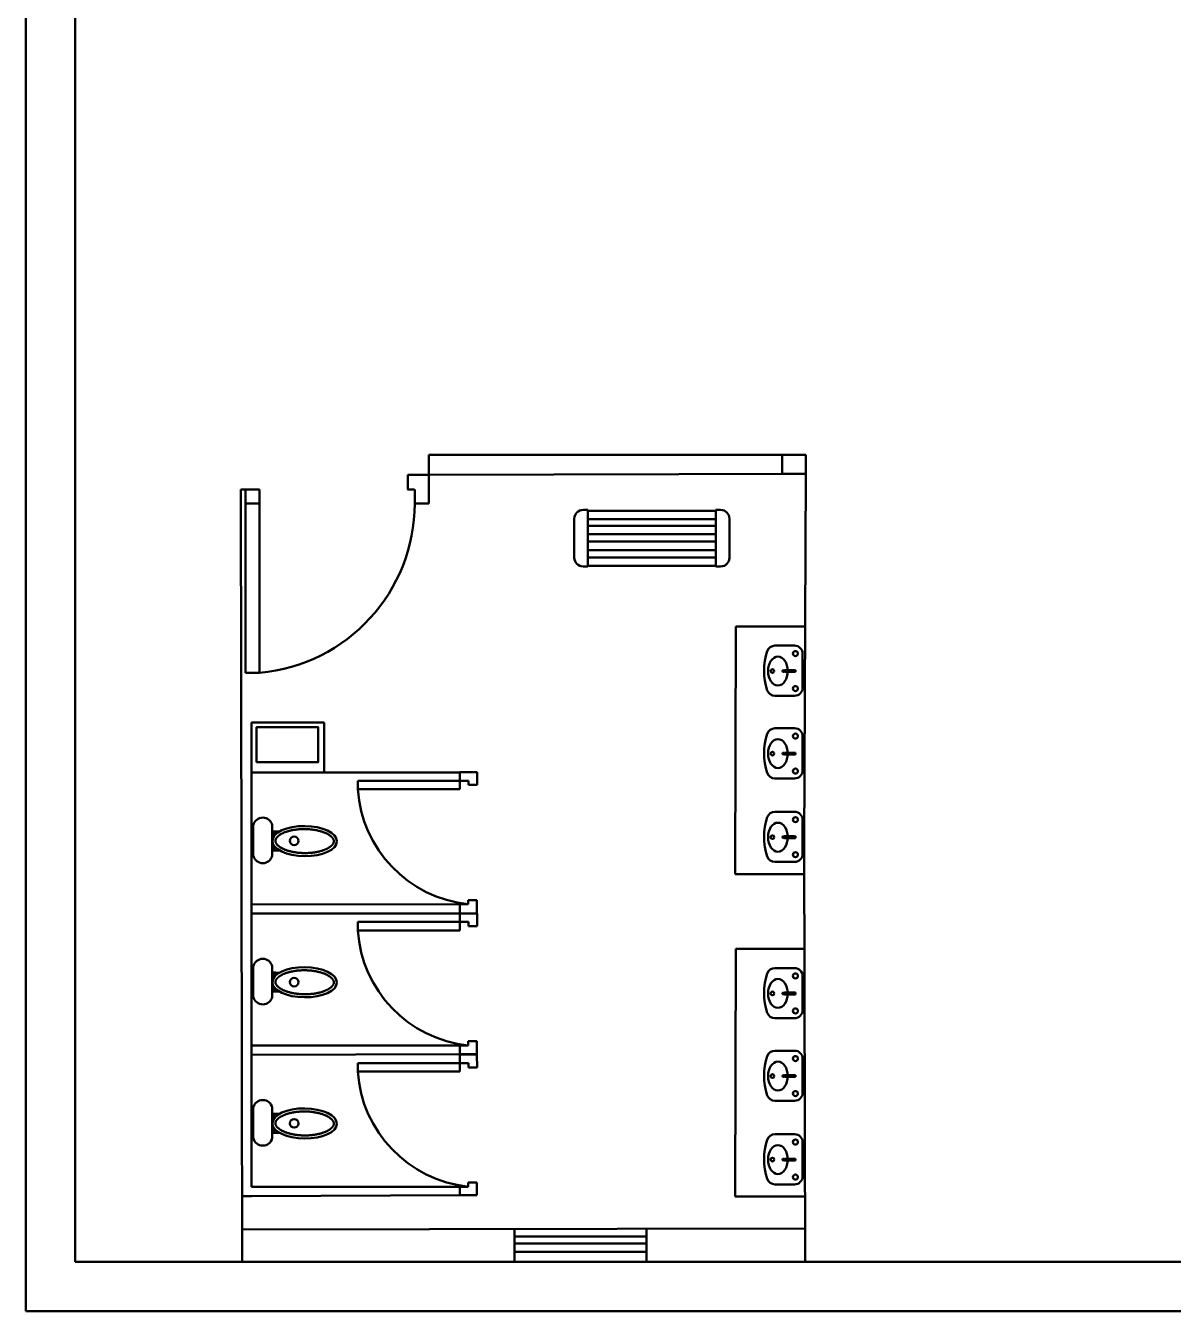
# Model space of a CAD drawing. Header units: feet. Extents: x 9 to 183943, y 42 to 62180.
# Drawn here: x 12800 to 12939.3, y 40155 to 40311 of the extents above; entities that cross this region are included whole.
import ezdxf

# ---------------------------------------------------------------- set-up
doc = ezdxf.new("R2010")
doc.units = ezdxf.units.FT
doc.header["$LTSCALE"] = 2.5
doc.header["$MEASUREMENT"] = 0
doc.layers.add('1', color=7, linetype='Continuous', lineweight=50)

msp = doc.modelspace()

# ---------------------------------------------------------------- linework, layer by layer
at = {"layer": '1'}
for p, q in [((12806, 40161), (12806, 40526.15250024958)), ((12800, 40155), (12800, 40523.59535739243)), ((12800, 40155), (12800, 40490)), ((12848.92153270411, 40258.90405824401), (12848.91806297418, 40256.48994007656)), ((12891.7909807676, 40258.90405824401), (12848.92153270411, 40258.90405824401)), ((12891.79023572458, 40256.60487120263), (12891.7909807676, 40258.90405824401)), ((12891.7909807676, 40258.90405824401), (12894.64509103155, 40258.90405824401)), ((12894.64509103155, 40256.59179027942), (12894.64509103155, 40258.90405824401)), ((12846.35180089463, 40256.48306047677), (12846.35180089463, 40254.71154090588)), ((12846.35180089463, 40256.48306047677), (12848.94154101497, 40256.48306047677)), ((12848.91796907605, 40253.00076211827), (12848.91806297418, 40256.48994007655)), ((12891.79023572458, 40256.60487120263), (12894.64509103155, 40256.59179027942)), ((12894.64509103155, 40256.59179027942), (12894.45541571836, 40211.59166689375)), ((12826.67784483707, 40254.71154090588), (12826.09155418298, 40254.69598858616)), ((12827.53323423086, 40254.71154090588), (12826.67784483707, 40254.71154090588)), ((12826.67784483707, 40254.71154090588), (12826.67784483707, 40253.00076211827)), ((12827.53323423086, 40254.71154090588), (12828.38862362468, 40254.71154090588)), ((12828.38862362468, 40253.00076211827), (12828.38862362468, 40254.71154090588)), ((12846.33469310674, 40254.71154090588), (12847.19008250055, 40254.71154090588)), ((12847.20719028844, 40254.71154090588), (12847.20719028844, 40253.00076211827)), ((12826.67784483707, 40232.47141666689), (12826.67784483707, 40253.00076211827)), ((12826.67784483707, 40253.00076211827), (12828.38862362468, 40253.00076211827)), ((12828.38862362468, 40253.00076211827), (12828.38862362468, 40232.47141666689)), ((12847.20719028844, 40253.00076211827), (12847.20719028844, 40253.00076211827)), ((12847.20719028844, 40253.00076211827), (12848.91796907605, 40253.00076211827)), ((12886.07478023794, 40208.03129861332), (12886.18740564113, 40238.10228126155)), ((12886.18740564113, 40238.10228126155), (12894.46537277463, 40238.10228126155)), ((12828.38862362468, 40232.47141666689), (12826.67784483707, 40232.47141666689)), ((12892.08124225196, 40232.79531798655), (12892.08124225196, 40232.57549491047)), ((12893.40018070844, 40232.79531798655), (12892.08124225196, 40232.79531798655)), ((12892.08124225196, 40232.57549491047), (12893.40018070844, 40232.57549491047)), ((12893.40018070844, 40232.57549491047), (12893.40018070844, 40232.79531798655)), ((12827.38055448131, 40226.43588636267), (12827.38050819121, 40203.80570163584)), ((12836.20006087997, 40226.43588636267), (12827.38055448131, 40226.43588636267)), ((12836.22960693886, 40220.383265434), (12836.20006087997, 40226.43588636267)), ((12892.08124225196, 40222.77165710381), (12892.08124225196, 40222.55183402773)), ((12893.40018070844, 40222.77165710381), (12892.08124225196, 40222.77165710381)), ((12892.08124225196, 40222.55183402773), (12893.40018070844, 40222.55183402773)), ((12893.40018070844, 40222.55183402773), (12893.40018070844, 40222.77165710381)), ((12852.69885860358, 40220.383265434), (12827.38005665159, 40220.383265434)), ((12840.29425333346, 40218.34213413049), (12840.29425333346, 40219.37585123632)), ((12840.29425333346, 40219.37585123632), (12852.69885860358, 40219.37585123632)), ((12852.69885860358, 40220.40956834218), (12854.76629281526, 40220.40956834218)), ((12852.69885860358, 40219.37585123632), (12852.69885860358, 40220.40956834218)), ((12852.69885860358, 40219.37585123632), (12852.69885860358, 40218.34213413049)), ((12853.73257570941, 40219.37585123632), (12852.69885860358, 40219.37585123632)), ((12853.73257570941, 40218.8589926834), (12853.73257570941, 40219.37585123632)), ((12854.76629281526, 40220.40956834218), (12854.76629281526, 40218.8589926834)), ((12852.69885860358, 40218.34213413049), (12840.29425333346, 40218.34213413049)), ((12854.76629281526, 40218.8589926834), (12853.73257570941, 40218.8589926834)), ((12829.91707164396, 40213.26686226307), (12830.79208047808, 40213.21825066117)), ((12829.91707164396, 40213.22080170734), (12830.69851279638, 40213.15568161131)), ((12892.08124225196, 40212.63537081789), (12892.08124225196, 40212.4155477418)), ((12893.40018070844, 40212.63537081789), (12892.08124225196, 40212.63537081789)), ((12892.08124225196, 40212.4155477418), (12893.40018070844, 40212.4155477418)), ((12893.40018070844, 40212.4155477418), (12893.40018070844, 40212.63537081789)), ((12829.91031655999, 40210.92875783571), (12830.7001010914, 40210.96383447651)), ((12829.91031655999, 40210.88269727998), (12830.79222220286, 40210.91777392078)), ((12894.4151373578, 40208.03129861332), (12886.07478023794, 40208.03129861332)), ((12827.38050779132, 40186.11924467055), (12827.38050819121, 40203.80570163584)), ((12827.3809486913, 40204.3661364377), (12852.66078746939, 40204.38240884186)), ((12852.66078746939, 40204.38240884186), (12852.66078746939, 40204.38240884186)), ((12853.69450457523, 40204.38240884186), (12852.66078746939, 40204.38240884186)), ((12852.69885860358, 40203.27755796046), (12852.69885860358, 40204.38240884186)), ((12854.72822168106, 40204.89926739479), (12853.69450457523, 40204.89926739479)), ((12853.69450457523, 40204.89926739479), (12853.69450457523, 40204.38240884186)), ((12854.72822168106, 40204.89926739479), (12854.76629281526, 40201.72698230169)), ((12852.69885860358, 40203.27755796046), (12827.38005665159, 40203.25125505227)), ((12840.29425333346, 40201.21012374877), (12840.29425333346, 40202.24384085459)), ((12840.29425333346, 40202.24384085459), (12852.69885860358, 40202.24384085459)), ((12852.69885860358, 40203.27755796046), (12854.76629281526, 40203.27755796046)), ((12852.69885860358, 40202.24384085459), (12852.69885860358, 40203.27755796046)), ((12852.69885860358, 40202.24384085459), (12852.69885860358, 40201.21012374877)), ((12853.73257570941, 40202.24384085459), (12852.69885860358, 40202.24384085459)), ((12853.73257570941, 40201.72698230169), (12853.73257570941, 40202.24384085459)), ((12852.69885860358, 40201.21012374877), (12840.29425333346, 40201.21012374877)), ((12854.76629281526, 40201.72698230169), (12853.73257570941, 40201.72698230169)), ((12886.07478023794, 40168.91149033656), (12886.18740564113, 40198.98247298478)), ((12886.18740564113, 40198.98247298478), (12894.46537277463, 40198.98247298478)), ((12829.91707164396, 40196.13485188134), (12830.79208047808, 40196.08624027945)), ((12829.91707164396, 40196.08879132561), (12830.69851279638, 40196.0236712296)), ((12829.91031655999, 40193.79674745398), (12830.7001010914, 40193.83182409478)), ((12829.91031655999, 40193.75068689825), (12830.79222220286, 40193.78576353905)), ((12892.08124225196, 40193.67550970978), (12892.08124225196, 40193.45568663371)), ((12893.40018070844, 40193.67550970978), (12892.08124225196, 40193.67550970978)), ((12892.08124225196, 40193.45568663371), (12893.40018070844, 40193.45568663371)), ((12893.40018070844, 40193.45568663371), (12893.40018070844, 40193.67550970978)), ((12827.3809486913, 40187.23412605598), (12852.66078746939, 40187.25039846014)), ((12852.66078746939, 40187.25039846014), (12852.66078746939, 40187.25039846014)), ((12853.69450457523, 40187.25039846014), (12852.66078746939, 40187.25039846014)), ((12852.69885860358, 40186.2166813543), (12852.69885860358, 40187.25039846014)), ((12854.72822168106, 40187.76725701306), (12853.69450457523, 40187.76725701306)), ((12853.69450457523, 40187.76725701306), (12853.69450457523, 40187.25039846014)), ((12854.72822168106, 40187.76725701306), (12854.74683040388, 40186.2166813543)), ((12852.66078746939, 40186.21668135431), (12827.38050819121, 40186.10262424139)), ((12827.38050779132, 40186.11924467055), (12827.3809486913, 40170.10211567425)), ((12840.29425333346, 40184.07811336705), (12840.29425333346, 40185.11183047287)), ((12840.29425333346, 40185.11183047287), (12852.69885860358, 40185.11183047287)), ((12852.66078746939, 40186.21668135431), (12854.74683040388, 40186.21668135431)), ((12852.69885860358, 40186.14554757874), (12854.74768409244, 40186.14554757874)), ((12852.69885860358, 40185.11183047287), (12852.69885860358, 40186.14554757874)), ((12852.69885860358, 40185.11183047287), (12852.69885860358, 40184.07811336705)), ((12853.73257570941, 40185.11183047287), (12852.69885860358, 40185.11183047287)), ((12853.73257570941, 40184.59497191996), (12853.73257570941, 40185.11183047287)), ((12854.74768409244, 40186.14554757874), (12854.76629281526, 40184.59497191996)), ((12852.69885860358, 40184.07811336705), (12840.29425333346, 40184.07811336705)), ((12854.76629281526, 40184.59497191996), (12853.73257570941, 40184.59497191996)), ((12892.08124225196, 40183.65184882704), (12892.08124225196, 40183.43202575096)), ((12893.40018070844, 40183.65184882704), (12892.08124225196, 40183.65184882704)), ((12892.08124225196, 40183.43202575096), (12893.40018070844, 40183.43202575096)), ((12893.40018070844, 40183.43202575096), (12893.40018070844, 40183.65184882704)), ((12829.91707164396, 40179.00284149963), (12830.79208047808, 40178.95422989772)), ((12829.91707164396, 40178.9567809439), (12830.69851279638, 40178.89166084787)), ((12829.91031655999, 40176.66473707227), (12830.7001010914, 40176.69981371306)), ((12829.91031655999, 40176.61867651653), (12830.79222220286, 40176.65375315733)), ((12892.08124225196, 40173.51556254112), (12892.08124225196, 40173.29573946504)), ((12893.40018070844, 40173.51556254112), (12892.08124225196, 40173.51556254112)), ((12892.08124225196, 40173.29573946504), (12893.40018070844, 40173.29573946504)), ((12893.40018070844, 40173.29573946504), (12893.40018070844, 40173.51556254112)), ((12852.66078746939, 40169.08467097258), (12827.38050819121, 40168.97061385966)), ((12827.3809486913, 40170.10211567425), (12852.66078746939, 40170.11838807842)), ((12852.66078746939, 40170.11838807842), (12852.66078746939, 40170.11838807842)), ((12853.69450457523, 40170.11838807842), (12852.66078746939, 40170.11838807842)), ((12852.66078746939, 40170.11838807842), (12852.66078746939, 40169.08467097258)), ((12852.66078746939, 40169.08467097258), (12854.72822168106, 40169.08467097258)), ((12854.72822168106, 40170.63524663135), (12853.69450457523, 40170.63524663135)), ((12853.69450457523, 40170.63524663135), (12853.69450457523, 40170.11838807842)), ((12854.72822168106, 40169.08467097258), (12854.72822168106, 40170.63524663135)), ((12826.23523763653, 40168.9634395335), (12827.38050819121, 40168.97061385966)), ((12894.48070019497, 40168.91149033656), (12886.07478023794, 40168.91149033656)), ((12894.52989118263, 40165.04879945536), (12826.24199116764, 40164.93376581091)), ((12859.30942775153, 40161), (12859.30942775153, 40164.98946920407)), ((12875.34379874871, 40165.01647973056), (12875.34379874871, 40161)), ((12859.30942775153, 40164.05482633653), (12875.34379874871, 40164.05482633653)), ((12859.30942775153, 40163.22240986927), (12875.34379874871, 40163.22240986927)), ((12859.30942775153, 40162.20501196485), (12875.34379874871, 40162.20501196486)), ((13657.89491271003, 40161), (12806, 40161)), ((13657.9, 40155), (12800, 40155))]:
    msp.add_line(p, q, dxfattribs=at)
for points in [[(12848.94154101497, 40256.48306047677), (12894.37997584492, 40256.60487120263), (12894.37999573217, 40256.59300494388)], [(12894.45541571836, 40211.59166689392), (12894.5808726896, 40161), (12826.24857716049, 40161.00405824401), (12826.09155418298, 40254.69598858616), (12826.09155418298, 40254.69598858616)]]:
    msp.add_lwpolyline(points, dxfattribs=at)
for points in [[(12868.20333728271, 40245.37021381639), (12867.63693664523, 40245.37021381639, -0.4142135623730951), (12866.57313849364, 40246.43401196798), (12866.57313849364, 40251.1679137426, -0.4142135623730951), (12867.63693664523, 40252.23171189419), (12868.20333728271, 40252.23171189419)], [(12883.76164170948, 40245.37021381639), (12884.32804234694, 40245.37021381639, 0.4142135623730951), (12885.39184049854, 40246.43401196798), (12885.39184049854, 40251.1679137426, 0.4142135623730951), (12884.32804234694, 40252.23171189419), (12883.76164170948, 40252.23171189419)], [(12894.27947301276, 40234.78593806439), (12894.27947301276, 40230.65814919132, -0.4142135623730951), (12893.3024815635, 40229.68115774208), (12890.9108879117, 40229.68115774208, -0.3204650534085284), (12889.98670681108, 40230.34128709968, -0.16666666666667), (12889.98670681108, 40235.10280015603, -0.3204650534085164), (12890.9108879117, 40235.76292951364), (12893.3024815635, 40235.76292951364, -0.4142135623730951)], [(12894.27947301276, 40224.76227718165), (12894.27947301276, 40220.63448830858, -0.4142135623730951), (12893.3024815635, 40219.65749685934), (12890.9108879117, 40219.65749685934, -0.3204650534085284), (12889.98670681108, 40220.31762621694, -0.16666666666667), (12889.98670681108, 40225.07913927329, -0.3204650534085164), (12890.9108879117, 40225.73926863089), (12893.3024815635, 40225.73926863089, -0.4142135623730951)], [(12894.27947301276, 40214.62599089573), (12894.27947301276, 40210.49820202267, -0.4142135623730951), (12893.3024815635, 40209.52121057342), (12890.9108879117, 40209.52121057342, -0.3204650534085284), (12889.98670681108, 40210.18133993103, -0.16666666666667), (12889.98670681108, 40214.94285298737, -0.3204650534085164), (12890.9108879117, 40215.60298234497), (12893.3024815635, 40215.60298234497, -0.4142135623730951)], [(12894.27947301276, 40195.66612978763), (12894.27947301276, 40191.53834091456, -0.4142135623730951), (12893.3024815635, 40190.56134946532), (12890.9108879117, 40190.56134946532, -0.3204650534085284), (12889.98670681108, 40191.22147882291, -0.16666666666667), (12889.98670681108, 40195.98299187926, -0.3204650534085164), (12890.9108879117, 40196.64312123687), (12893.3024815635, 40196.64312123687, -0.4142135623730951)], [(12894.27947301276, 40185.64246890488), (12894.27947301276, 40181.51468003182, -0.4142135623730951), (12893.3024815635, 40180.53768858258), (12890.9108879117, 40180.53768858258, -0.3204650534085284), (12889.98670681108, 40181.19781794018, -0.16666666666667), (12889.98670681108, 40185.95933099652, -0.3204650534085164), (12890.9108879117, 40186.61946035412), (12893.3024815635, 40186.61946035412, -0.4142135623730951)], [(12894.27947301276, 40175.50618261896), (12894.27947301276, 40171.3783937459, -0.4142135623730951), (12893.3024815635, 40170.40140229666), (12890.9108879117, 40170.40140229666, -0.3204650534085284), (12889.98670681108, 40171.06153165426, -0.16666666666667), (12889.98670681108, 40175.8230447106, -0.3204650534085164), (12890.9108879117, 40176.48317406821), (12893.3024815635, 40176.48317406821, -0.4142135623730951)]]:
    msp.add_lwpolyline(points, format="xyb", close=True, dxfattribs=at)
for points in [[(12883.76164170948, 40251.0963854464), (12868.20333728271, 40251.0963854464), (12868.20333728271, 40252.11440771691), (12883.76164170948, 40252.11440771691)], [(12883.76164170948, 40249.28656807659), (12868.20333728271, 40249.28656807659), (12868.20333728271, 40250.30459034711), (12883.76164170948, 40250.30459034711)], [(12883.76164170948, 40247.36363712118), (12868.20333728271, 40247.36363712118), (12868.20333728271, 40248.38165939169), (12883.76164170948, 40248.38165939169)], [(12883.76164170948, 40245.44070616577), (12868.20333728271, 40245.44070616577), (12868.20333728271, 40246.45872843629), (12883.76164170948, 40246.45872843629)], [(12828.02269354075, 40221.64225723278), (12835.4951154197, 40221.64225723278), (12835.4951154197, 40225.87192999444), (12828.02269354075, 40225.87192999444)]]:
    msp.add_lwpolyline(points, close=True, dxfattribs=at)
for points in [[(12829.91707164396, 40210.29174528111), (12829.91707164396, 40213.97658973961, 0.8), (12827.6140438574, 40213.97658973961), (12827.6140438574, 40210.29174528111, 0.8), (12829.91707164396, 40210.29174528111)], [(12829.91707164396, 40193.15973489938), (12829.91707164396, 40196.84457935789, 0.8), (12827.6140438574, 40196.84457935789), (12827.6140438574, 40193.15973489938, 0.8), (12829.91707164396, 40193.15973489938)], [(12829.91707164396, 40176.02772451765), (12829.91707164396, 40179.71256897617, 0.8), (12827.6140438574, 40179.71256897617), (12827.6140438574, 40176.02772451765, 0.8), (12829.91707164396, 40176.02772451765)]]:
    msp.add_lwpolyline(points, format="xyb", dxfattribs=at)
for centre, radius in [((12893.40018070844, 40234.81036285062), 0.3021179205422205), ((12890.61575507808, 40232.68540644851), 0.2198230760801538), ((12891.93469353456, 40232.68540644851), 0.1099115380400769), ((12893.40018070844, 40230.5604500464), 0.3021179205422205), ((12893.40018070844, 40224.78670196787), 0.3021179205422205), ((12890.61575507808, 40222.66174556578), 0.2198230760801538), ((12891.93469353456, 40222.66174556578), 0.1099115380400769), ((12893.40018070844, 40220.53678916367), 0.3021179205422205), ((12893.40018070844, 40214.65041568195), 0.3021179205422205), ((12830.12928062326, 40212.96075901315), 0.1057418190417458), ((12830.12928062326, 40211.16314808944), 0.1057418190417458), ((12832.58858387639, 40212.06928781405), 0.5211157008456843), ((12890.61575507808, 40212.52545927985), 0.2198230760801538), ((12891.93469353456, 40212.52545927985), 0.1099115380400769), ((12893.40018070844, 40210.40050287774), 0.3021179205422205), ((12830.12928062326, 40195.82874863142), 0.1057418190417458), ((12893.40018070844, 40195.69055457386), 0.3021179205422205), ((12830.12928062326, 40194.03113770771), 0.1057418190417458), ((12832.58858387639, 40194.93727743233), 0.5211157008456843), ((12890.61575507808, 40193.56559817174), 0.2198230760801538), ((12891.93469353456, 40193.56559817174), 0.1099115380400769), ((12893.40018070844, 40191.44064176964), 0.3021179205422205), ((12893.40018070844, 40185.66689369111), 0.3021179205422205), ((12890.61575507808, 40183.541937289), 0.2198230760801538), ((12891.93469353456, 40183.541937289), 0.1099115380400769), ((12893.40018070844, 40181.4169808869), 0.3021179205422205), ((12830.12928062326, 40178.6967382497), 0.1057418190417458), ((12830.12928062326, 40176.899127326), 0.1057418190417458), ((12832.58858387639, 40177.8052670506), 0.5211157008456843), ((12893.40018070844, 40175.53060740519), 0.3021179205422205), ((12890.61575507808, 40173.40565100309), 0.2198230760801538), ((12891.93469353456, 40173.40565100309), 0.1099115380400769), ((12893.40018070844, 40171.28069460097), 0.3021179205422205)]:
    msp.add_circle(centre, radius, dxfattribs=at)
for centre, radius, start, end in [((12826.54250271099, 40253.05354328433), 20.66475498340842, 275.1254488005675, 359.8536570435733), ((12855.29963772021, 40219.33467436585), 15.03817464698237, 183.7843513009767, 263.8727347898734), ((12855.29963772021, 40202.20266398413), 15.03817464698237, 183.7843513009767, 263.8727347898734), ((12855.29963772021, 40185.0706536024), 15.03817464698237, 183.7843513009767, 263.8727347898734)]:
    msp.add_arc(centre, radius, start, end, dxfattribs=at)
at = {"layer": '1', "extrusion": (0, 0, -1)}
for centre, major_axis, ratio in [((12891.27522430634, 40232.68540644852), (3.230467518003424e-16, -1.75858460864123), 0.6756756756756755), ((12891.27522430634, 40222.66174556576), (3.230467518003424e-16, -1.75858460864123), 0.6756756756756758), ((12833.84767350717, 40212.05383318802), (3.917559002524081, -0.03060592970721888), 0.4661243342992706), ((12891.27522430633, 40212.52545927985), (3.230467518003424e-16, -1.75858460864123), 0.6756756756756758), ((12833.84767350717, 40194.9218228063), (3.917559002524081, -0.03060592970721888), 0.4661243342992706), ((12891.27522430634, 40193.56559817174), (3.230467518003424e-16, -1.75858460864123), 0.6756756756756755), ((12891.27522430634, 40183.541937289), (3.230467518003424e-16, -1.75858460864123), 0.6756756756756758), ((12833.84767350717, 40177.78981242456), (3.917559002524081, -0.03060592970721888), 0.4661243342992706), ((12891.27522430633, 40173.40565100309), (3.230467518003424e-16, -1.75858460864123), 0.6756756756756758)]:
    msp.add_ellipse(centre, major_axis=major_axis, ratio=ratio, dxfattribs=at)
at = {"layer": '1'}
for points in [[(12837.39547999988, 40212.02611594981), (12837.39539797635, 40212.01561693768), (12837.39497313398, 40212.00512052398), (12837.39342967488, 40211.98406238647), (12837.39231100947, 40211.97350051338), (12837.38935725622, 40211.95224544129), (12837.3875220805, 40211.94155212109), (12837.38310023698, 40211.91997707227), (12837.38051345606, 40211.90909526227), (12837.3745439839, 40211.88709816278), (12837.37116117067, 40211.87598283599), (12837.36354945848, 40211.85348743226), (12837.35932044352, 40211.84210735907), (12837.34996402228, 40211.81906547835), (12837.34483651706, 40211.80740370735), (12837.33363194291, 40211.78379509437), (12837.32755479834, 40211.77184831094), (12837.3144035444, 40211.74767851555), (12837.30732938421, 40211.73545557341), (12837.29214236844, 40211.71075251551), (12837.28402948494, 40211.69827247182), (12837.26673013291, 40211.67308231578), (12837.2575436554, 40211.66037227122), (12837.23806960343, 40211.63475514702), (12837.22778203413, 40211.62184812687), (12837.20608570242, 40211.59587409101), (12837.19467695474, 40211.58280712466), (12837.17072527025, 40211.55655260346), (12837.15818235373, 40211.54336508761), (12837.13195589624, 40211.5169099169), (12837.11827237804, 40211.50364229143), (12837.08976418542, 40211.47706737131), (12837.07493953409, 40211.46376009778), (12837.03799481472, 40211.43182118585), (12837.01532877664, 40211.41318972745), (12836.96779564948, 40211.37603195418), (12836.94292866337, 40211.35750567801), (12836.89103530382, 40211.32065662223), (12836.86400901547, 40211.30233385576), (12836.80784994485, 40211.2659829266), (12836.77871723037, 40211.2479547613), (12836.71840714158, 40211.21227677369), (12836.68722981995, 40211.1946269399), (12836.62289949336, 40211.15978222253), (12836.58974652872, 40211.14258732322), (12836.52153965031, 40211.10872237472), (12836.48648576716, 40211.09205230844), (12836.41455649035, 40211.05930072146), (12836.37768111984, 40211.04321918398), (12836.30219221457, 40211.01170266007), (12836.26357869736, 40210.9962676581), (12836.18470014925, 40210.9660970085), (12836.14443513179, 40210.95136134702), (12836.04719419407, 40210.91733684329), (12835.98953525857, 40210.89837500556), (12835.87152640072, 40210.86196291536), (12835.81117651649, 40210.84451261615), (12835.68803034916, 40210.81121988112), (12835.62523409651, 40210.7953774085), (12835.4974461935, 40210.76538406825), (12835.43245456917, 40210.75123317214), (12835.30053250211, 40210.72469516302), (12835.23360208304, 40210.71230802828), (12835.09806384551, 40210.68935890434), (12835.02945604963, 40210.67879689876), (12834.89082862668, 40210.65954914755), (12834.82080902188, 40210.65086338974), (12834.67962702754, 40210.63540942535), (12834.60846466032, 40210.62864120991), (12834.46526899795, 40210.61705411124), (12834.39323572534, 40210.61223522179), (12834.24857224714, 40210.6045692697), (12834.17594206432, 40210.60172220298), (12834.03036021926, 40210.59801325697), (12833.95740857999, 40210.59715137548), (12833.81146004806, 40210.59741711952), (12833.73846317844, 40210.59854474454), (12833.59270049373, 40210.60278482112), (12833.5199347017, 40210.60589727374), (12833.37490987033, 40210.61409331632), (12833.30265085392, 40210.61917690909), (12833.15891397272, 40210.63129247509), (12833.08743613066, 40210.63832445318), (12832.94553401316, 40210.65430485069), (12832.87510976026, 40210.66325327739), (12832.73558457373, 40210.6830252702), (12832.66648366253, 40210.69384884659), (12832.52987157604, 40210.71732021295), (12832.46236042336, 40210.72996801702), (12832.3291902599, 40210.7570269267), (12832.26353127252, 40210.77143805125), (12832.13432314714, 40210.8019522132), (12832.07077403434, 40210.81805527557), (12831.94603794292, 40210.85187079525), (12831.88485099293, 40210.86958328501), (12831.76508528854, 40210.90652315615), (12831.706506569, 40210.92575057915), (12831.59219622225, 40210.96561272231), (12831.53646464041, 40210.98624749476), (12831.42807911582, 40211.02880224789), (12831.37542523547, 40211.05072229231), (12831.27341572227, 40211.09570926818), (12831.22406017855, 40211.11877627386), (12831.12885577732, 40211.16590054277), (12831.08300704954, 40211.18995788605), (12831.00226791998, 40211.2348496986), (12830.96681743511, 40211.2555609503), (12830.89859763864, 40211.29743446012), (12830.86582843084, 40211.31859673871), (12830.80306050282, 40211.36124484185), (12830.77306192023, 40211.38273066527), (12830.71590851357, 40211.42588607458), (12830.68875386575, 40211.44755561886), (12830.6373408625, 40211.4909269226), (12830.61308272084, 40211.5126285726), (12830.57173559884, 40211.55187206328), (12830.55415274399, 40211.56943553937), (12830.52091908787, 40211.60438760634), (12830.50526836923, 40211.62177608118), (12830.47587951783, 40211.65628945729), (12830.46214145068, 40211.67341419472), (12830.43653893172, 40211.70731625228), (12830.42467450653, 40211.72409335885), (12830.40275932143, 40211.75722681728), (12830.39270852099, 40211.77358291526), (12830.37585937967, 40211.80315176331), (12830.3687978154, 40211.81643691254), (12830.35582433525, 40211.84265677429), (12830.34991232482, 40211.85559138789), (12830.33917443702, 40211.88110680334), (12830.33434842501, 40211.89368753367), (12830.32571579118, 40211.91850999147), (12830.32190900178, 40211.93075169436), (12830.31524941285, 40211.95493060844), (12830.31239642955, 40211.9668678587), (12830.3075857396, 40211.99049192379), (12830.305627858, 40212.00217884974), (12830.30256082975, 40212.02537363566), (12830.30145154594, 40212.03688167394), (12830.30005213697, 40212.05980299135), (12830.29976193805, 40212.07121649624), (12830.29999134347, 40212.09403983835), (12830.30051095223, 40212.10544991745), (12830.30237192197, 40212.12835713856), (12830.30371336477, 40212.13985450299), (12830.3072499439, 40212.16301956248), (12830.30944522329, 40212.17468742986), (12830.31473796084, 40212.19826326917), (12830.31783559696, 40212.21017134488), (12830.32499315341, 40212.23427968047), (12830.32905325764, 40212.24647997217), (12830.33820193591, 40212.2712050905), (12830.34329067534, 40212.28372988643), (12830.35456356111, 40212.30911666492), (12830.36074783849, 40212.32197857161), (12830.37427498843, 40212.3480341958), (12830.38161795141, 40212.36122781187), (12830.39751857262, 40212.38792618798), (12830.40607628211, 40212.40143083853), (12830.42445329385, 40212.42871855506), (12830.43427261451, 40212.44250151647), (12830.45520952592, 40212.47030432161), (12830.46632711063, 40212.48432407372), (12830.4898868548, 40212.51255309184), (12830.50232899213, 40212.52676228285), (12830.52855422833, 40212.55531948576), (12830.54233729603, 40212.56966743973), (12830.57125168779, 40212.59845014611), (12830.58638297704, 40212.61288485613), (12830.61799302386, 40212.64178922113), (12830.63447174663, 40212.65625884692), (12830.6687688462, 40212.68518242283), (12830.68658719049, 40212.69963635428), (12830.72354970841, 40212.72847986132), (12830.74269385305, 40212.7428694262), (12830.78977980433, 40212.77696147879), (12830.81830987577, 40212.79661397442), (12830.87779101902, 40212.83559518833), (12830.90874199255, 40212.85492390789), (12830.97299015315, 40212.89315406654), (12831.00628726497, 40212.91205552112), (12831.0751434149, 40212.94933702883), (12831.1107023965, 40212.96771710402), (12831.18399045784, 40213.0038705241), (12831.22171949554, 40213.02164389302), (12831.29924976218, 40213.05650665628), (12831.33905095991, 40213.07359607396), (12831.42062264547, 40213.10702105545), (12831.46239310998, 40213.12335664058), (12831.54779623965, 40213.1552107682), (12831.59142888716, 40213.17072932942), (12831.68044571012, 40213.20089230821), (12831.72582987187, 40213.21553674184), (12831.81823593105, 40213.24389993017), (12831.86525781748, 40213.25761869839), (12831.96082277938, 40213.2840841437), (12832.00936584568, 40213.29683083199), (12832.12590973092, 40213.32579823455), (12832.1945190415, 40213.34157884069), (12832.33404654545, 40213.37115305546), (12832.40496470504, 40213.38494669722), (12832.54879293707, 40213.41046841042), (12832.62170297778, 40213.42219650646), (12832.76919237083, 40213.44352206868), (12832.84377169218, 40213.45311955283), (12832.99427235074, 40213.47013171327), (12833.07019365699, 40213.47754640236), (12833.22304722355, 40213.49015321883), (12833.29997945259, 40213.49534535502), (12833.45452097097, 40213.50347941463), (12833.53213022865, 40213.50642134364), (12833.68769002302, 40213.5100392267), (12833.76564052781, 40213.51071518362), (12833.92154610231, 40213.50979712349), (12833.99950113995, 40213.50820310683), (12834.1550790938, 40213.50275281499), (12834.23270197801, 40213.49889653776), (12834.38727992791, 40213.48894117909), (12834.46423496186, 40213.48284209293), (12834.61714346099, 40213.46843241023), (12834.6930968947, 40213.46012180583), (12834.84367133921, 40213.44133240698), (12834.91829231878, 40213.43085360077), (12835.06587483748, 40213.40778343708), (12835.13883634532, 40213.39519206287), (12835.28277767562, 40213.36796514366), (12835.35375746611, 40213.35332957554), (12835.4934188344, 40213.32209598322), (12835.56210037826, 40213.30549792763), (12835.69685542546, 40213.27043521874), (12835.76292889069, 40213.25197052364), (12835.89216572206, 40213.21328562569), (12835.95532904213, 40213.19306536811), (12836.07845253944, 40213.15099710392), (12836.13841265653, 40213.12914902725), (12836.25484728491, 40213.08397141528), (12836.31132171229, 40213.06064179296), (12836.42051519852, 40213.01266826355), (12836.47323413478, 40212.98802425367), (12836.56525864746, 40212.94228676499), (12836.60523885557, 40212.92138247451), (12836.68241178695, 40212.87894534691), (12836.71960441933, 40212.85741247219), (12836.79108593267, 40212.81384761391), (12836.82537468871, 40212.79181560409), (12836.89094660017, 40212.74739598197), (12836.92222958778, 40212.72500837013), (12836.98170688656, 40212.68003557549), (12837.00990098062, 40212.6574504448), (12837.05820303364, 40212.61644710307), (12837.0788408949, 40212.59803338705), (12837.11801319816, 40212.56128755186), (12837.13654753604, 40212.54295552104), (12837.17151359772, 40212.50647432743), (12837.1879452189, 40212.48832530371), (12837.21872679699, 40212.45231090322), (12837.23307667199, 40212.43444572662), (12837.25973870527, 40212.39909425358), (12837.27205083151, 40212.38160822124), (12837.29272362558, 40212.35011769956), (12837.30139898201, 40212.33603946496), (12837.31746137993, 40212.30823256695), (12837.32484848144, 40212.29450403018), (12837.338395898, 40212.26741861733), (12837.34455631985, 40212.25406185794), (12837.35571966995, 40212.22772476003), (12837.36072275328, 40212.21474450653), (12837.36964455372, 40212.18914473652), (12837.37356346571, 40212.1765252493), (12837.38038859246, 40212.15160907491), (12837.38329502138, 40212.13931234049), (12837.38815916585, 40212.11498167758), (12837.39011708365, 40212.10294761525), (12837.39313412961, 40212.07906293682), (12837.39419341231, 40212.06721210731), (12837.39533654789, 40212.04562157179), (12837.39555618446, 40212.03586757763), (12837.39547999988, 40212.02611594981)], [(12837.39547999988, 40194.89410556808), (12837.39539797635, 40194.88360655595), (12837.39497313399, 40194.87311014225), (12837.39342967487, 40194.85205200474), (12837.39231100947, 40194.84149013164), (12837.38935725622, 40194.82023505957), (12837.38752208051, 40194.80954173937), (12837.38310023698, 40194.78796669054), (12837.38051345605, 40194.77708488056), (12837.37454398391, 40194.75508778106), (12837.37116117066, 40194.74397245426), (12837.36354945848, 40194.72147705055), (12837.35932044352, 40194.71009697735), (12837.34996402228, 40194.68705509663), (12837.34483651706, 40194.67539332564), (12837.33363194291, 40194.65178471265), (12837.32755479834, 40194.63983792921), (12837.3144035444, 40194.61566813383), (12837.30732938421, 40194.60344519169), (12837.29214236844, 40194.57874213378), (12837.28402948493, 40194.56626209011), (12837.26673013291, 40194.54107193405), (12837.25754365541, 40194.5283618895), (12837.23806960343, 40194.5027447653), (12837.22778203412, 40194.48983774514), (12837.20608570241, 40194.46386370928), (12837.19467695474, 40194.45079674295), (12837.17072527025, 40194.42454222174), (12837.15818235374, 40194.41135470589), (12837.13195589624, 40194.38489953517), (12837.11827237804, 40194.37163190972), (12837.08976418541, 40194.3450569896), (12837.0749395341, 40194.33174971605), (12837.03799481472, 40194.29981080413), (12837.01532877665, 40194.28117934572), (12836.96779564948, 40194.24402157245), (12836.94292866337, 40194.22549529628), (12836.89103530382, 40194.1886462405), (12836.86400901547, 40194.17032347403), (12836.80784994485, 40194.13397254487), (12836.77871723037, 40194.11594437958), (12836.71840714157, 40194.08026639198), (12836.68722981995, 40194.06261655818), (12836.62289949336, 40194.0277718408), (12836.58974652872, 40194.01057694149), (12836.52153965032, 40193.97671199302), (12836.48648576716, 40193.96004192672), (12836.41455649034, 40193.92729033973), (12836.37768111984, 40193.91120880226), (12836.30219221458, 40193.87969227834), (12836.26357869737, 40193.86425727637), (12836.18470014925, 40193.83408662677), (12836.14443513179, 40193.81935096529), (12836.04719419407, 40193.78532646156), (12835.98953525857, 40193.76636462384), (12835.87152640072, 40193.72995253363), (12835.81117651648, 40193.71250223443), (12835.68803034916, 40193.67920949939), (12835.62523409651, 40193.66336702677), (12835.4974461935, 40193.63337368652), (12835.43245456917, 40193.6192227904), (12835.30053250211, 40193.5926847813), (12835.23360208305, 40193.58029764654), (12835.09806384551, 40193.55734852261), (12835.02945604963, 40193.54678651703), (12834.89082862669, 40193.52753876583), (12834.82080902188, 40193.51885300801), (12834.67962702755, 40193.50339904362), (12834.60846466032, 40193.49663082817), (12834.46526899794, 40193.48504372952), (12834.39323572534, 40193.48022484007), (12834.24857224713, 40193.47255888797), (12834.17594206431, 40193.46971182126), (12834.03036021926, 40193.46600287526), (12833.95740857999, 40193.46514099376), (12833.81146004807, 40193.46540673781), (12833.73846317844, 40193.46653436282), (12833.59270049374, 40193.47077443939), (12833.5199347017, 40193.47388689202), (12833.37490987033, 40193.4820829346), (12833.30265085392, 40193.48716652735), (12833.15891397272, 40193.49928209336), (12833.08743613066, 40193.50631407146), (12832.94553401315, 40193.52229446897), (12832.87510976026, 40193.53124289567), (12832.73558457373, 40193.55101488848), (12832.66648366253, 40193.56183846486), (12832.52987157604, 40193.58530983122), (12832.46236042336, 40193.59795763528), (12832.3291902599, 40193.62501654498), (12832.26353127251, 40193.63942766951), (12832.13432314715, 40193.66994183147), (12832.07077403435, 40193.68604489385), (12831.94603794292, 40193.71986041353), (12831.88485099294, 40193.73757290328), (12831.76508528853, 40193.77451277441), (12831.706506569, 40193.79374019743), (12831.59219622225, 40193.83360234059), (12831.53646464041, 40193.85423711302), (12831.42807911582, 40193.89679186617), (12831.37542523546, 40193.91871191058), (12831.27341572227, 40193.96369888644), (12831.22406017855, 40193.98676589213), (12831.12885577731, 40194.03389016104), (12831.08300704954, 40194.05794750431), (12831.00226791998, 40194.10283931687), (12830.96681743512, 40194.12355056857), (12830.89859763865, 40194.16542407842), (12830.86582843083, 40194.18658635699), (12830.80306050283, 40194.22923446014), (12830.77306192023, 40194.25072028355), (12830.71590851357, 40194.29387569286), (12830.68875386575, 40194.31554523715), (12830.63734086251, 40194.35891654086), (12830.61308272084, 40194.38061819087), (12830.57173559884, 40194.41986168156), (12830.55415274399, 40194.43742515765), (12830.52091908786, 40194.47237722461), (12830.50526836923, 40194.48976569945), (12830.47587951783, 40194.52427907557), (12830.46214145068, 40194.541403813), (12830.43653893172, 40194.57530587055), (12830.42467450653, 40194.59208297713), (12830.40275932143, 40194.62521643557), (12830.39270852098, 40194.64157253355), (12830.37585937968, 40194.67114138157), (12830.3687978154, 40194.68442653081), (12830.35582433526, 40194.71064639257), (12830.34991232482, 40194.72358100616), (12830.33917443702, 40194.7490964216), (12830.33434842502, 40194.76167715194), (12830.32571579118, 40194.78649960974), (12830.32190900178, 40194.79874131263), (12830.31524941285, 40194.82292022672), (12830.31239642956, 40194.83485747698), (12830.3075857396, 40194.85848154206), (12830.30562785801, 40194.87016846802), (12830.30256082975, 40194.89336325393), (12830.30145154594, 40194.90487129222), (12830.30005213698, 40194.92779260962), (12830.29976193805, 40194.93920611452), (12830.29999134347, 40194.96202945663), (12830.30051095223, 40194.97343953572), (12830.30237192197, 40194.99634675684), (12830.30371336478, 40195.00784412126), (12830.3072499439, 40195.03100918076), (12830.30944522329, 40195.04267704814), (12830.31473796085, 40195.06625288744), (12830.31783559696, 40195.07816096315), (12830.32499315341, 40195.10226929874), (12830.32905325765, 40195.11446959044), (12830.33820193591, 40195.13919470879), (12830.34329067534, 40195.1517195047), (12830.35456356111, 40195.17710628319), (12830.36074783849, 40195.18996818988), (12830.37427498842, 40195.21602381407), (12830.38161795142, 40195.22921743015), (12830.39751857262, 40195.25591580626), (12830.40607628211, 40195.2694204568), (12830.42445329384, 40195.29670817333), (12830.43427261452, 40195.31049113475), (12830.45520952593, 40195.3382939399), (12830.46632711063, 40195.352313692), (12830.4898868548, 40195.38054271013), (12830.50232899212, 40195.39475190111), (12830.52855422833, 40195.42330910404), (12830.54233729603, 40195.43765705801), (12830.57125168779, 40195.46643976439), (12830.58638297704, 40195.4808744744), (12830.61799302386, 40195.50977883941), (12830.63447174663, 40195.52424846519), (12830.66876884619, 40195.55317204112), (12830.68658719049, 40195.56762597255), (12830.7235497084, 40195.59646947958), (12830.74269385305, 40195.61085904448), (12830.78977980433, 40195.64495109706), (12830.81830987578, 40195.66460359269), (12830.87779101902, 40195.70358480662), (12830.90874199256, 40195.72291352617), (12830.97299015315, 40195.76114368481), (12831.00628726497, 40195.78004513939), (12831.07514341489, 40195.81732664709), (12831.11070239651, 40195.83570672229), (12831.18399045784, 40195.87186014238), (12831.22171949554, 40195.88963351132), (12831.29924976217, 40195.92449627455), (12831.3390509599, 40195.94158569224), (12831.42062264547, 40195.97501067372), (12831.46239310998, 40195.99134625886), (12831.54779623965, 40196.02320038647), (12831.59142888716, 40196.03871894769), (12831.68044571011, 40196.06888192648), (12831.72582987187, 40196.08352636011), (12831.81823593105, 40196.11188954845), (12831.86525781748, 40196.12560831667), (12831.96082277939, 40196.15207376197), (12832.00936584568, 40196.16482045026), (12832.12590973092, 40196.19378785283), (12832.1945190415, 40196.20956845897), (12832.33404654545, 40196.23914267374), (12832.40496470504, 40196.2529363155), (12832.54879293707, 40196.2784580287), (12832.62170297778, 40196.29018612473), (12832.76919237083, 40196.31151168694), (12832.84377169217, 40196.32110917111), (12832.99427235073, 40196.33812133155), (12833.07019365697, 40196.34553602064), (12833.22304722355, 40196.3581428371), (12833.29997945258, 40196.36333497329), (12833.45452097097, 40196.37146903291), (12833.53213022864, 40196.37441096191), (12833.68769002301, 40196.37802884497), (12833.76564052782, 40196.37870480191), (12833.92154610231, 40196.37778674176), (12833.99950113994, 40196.37619272512), (12834.1550790938, 40196.37074243328), (12834.23270197801, 40196.36688615603), (12834.38727992791, 40196.35693079736), (12834.46423496186, 40196.35083171121), (12834.61714346099, 40196.33642202851), (12834.6930968947, 40196.3281114241), (12834.84367133921, 40196.30932202526), (12834.91829231878, 40196.29884321905), (12835.06587483748, 40196.27577305536), (12835.13883634532, 40196.26318168114), (12835.28277767561, 40196.23595476193), (12835.35375746611, 40196.22131919381), (12835.49341883439, 40196.19008560149), (12835.56210037826, 40196.17348754591), (12835.69685542546, 40196.13842483701), (12835.76292889069, 40196.11996014191), (12835.89216572206, 40196.08127524397), (12835.95532904213, 40196.06105498638), (12836.07845253944, 40196.0189867222), (12836.13841265653, 40195.99713864552), (12836.25484728491, 40195.95196103355), (12836.31132171229, 40195.92863141123), (12836.42051519852, 40195.88065788183), (12836.47323413479, 40195.85601387195), (12836.56525864745, 40195.81027638326), (12836.60523885557, 40195.78937209279), (12836.68241178695, 40195.74693496519), (12836.71960441933, 40195.72540209046), (12836.79108593267, 40195.68183723219), (12836.82537468871, 40195.65980522236), (12836.89094660017, 40195.61538560026), (12836.92222958778, 40195.59299798841), (12836.98170688656, 40195.54802519376), (12837.00990098062, 40195.52544006309), (12837.05820303364, 40195.48443672136), (12837.0788408949, 40195.46602300534), (12837.11801319816, 40195.42927717015), (12837.13654753605, 40195.41094513931), (12837.17151359773, 40195.3744639457), (12837.1879452189, 40195.35631492198), (12837.21872679699, 40195.32030052149), (12837.23307667199, 40195.30243534491), (12837.25973870527, 40195.26708387185), (12837.27205083151, 40195.24959783951), (12837.29272362557, 40195.21810731783), (12837.301398982, 40195.20402908322), (12837.31746137993, 40195.17622218523), (12837.32484848144, 40195.16249364845), (12837.338395898, 40195.13540823562), (12837.34455631985, 40195.12205147622), (12837.35571966995, 40195.0957143783), (12837.36072275328, 40195.08273412482), (12837.36964455373, 40195.05713435481), (12837.37356346571, 40195.04451486757), (12837.38038859246, 40195.01959869319), (12837.38329502138, 40195.00730195877), (12837.38815916586, 40194.98297129585), (12837.39011708366, 40194.97093723353), (12837.39313412962, 40194.94705255509), (12837.39419341231, 40194.93520172558), (12837.39533654788, 40194.91361119007), (12837.39555618446, 40194.9038571959), (12837.39547999988, 40194.89410556808)], [(12837.39547999988, 40177.76209518636), (12837.39539797635, 40177.75159617422), (12837.39497313398, 40177.74109976053), (12837.39342967488, 40177.72004162301), (12837.39231100946, 40177.70947974992), (12837.38935725622, 40177.68822467785), (12837.3875220805, 40177.67753135764), (12837.38310023698, 40177.65595630881), (12837.38051345605, 40177.64507449884), (12837.37454398391, 40177.62307739934), (12837.37116117067, 40177.61196207254), (12837.36354945849, 40177.58946666882), (12837.35932044352, 40177.57808659561), (12837.34996402228, 40177.55504471491), (12837.34483651706, 40177.54338294391), (12837.33363194291, 40177.51977433093), (12837.32755479834, 40177.50782754749), (12837.31440354439, 40177.48365775209), (12837.30732938421, 40177.47143480997), (12837.29214236844, 40177.44673175207), (12837.28402948494, 40177.43425170838), (12837.26673013291, 40177.40906155232), (12837.25754365541, 40177.39635150776), (12837.23806960343, 40177.37073438357), (12837.22778203413, 40177.35782736341), (12837.20608570242, 40177.33185332757), (12837.19467695474, 40177.31878636121), (12837.17072527025, 40177.29253184002), (12837.15818235373, 40177.27934432418), (12837.13195589624, 40177.25288915345), (12837.11827237803, 40177.23962152798), (12837.08976418542, 40177.21304660787), (12837.07493953409, 40177.19973933433), (12837.03799481472, 40177.16780042241), (12837.01532877665, 40177.149168964), (12836.96779564948, 40177.11201119073), (12836.94292866337, 40177.09348491456), (12836.89103530382, 40177.05663585879), (12836.86400901547, 40177.0383130923), (12836.80784994485, 40177.00196216316), (12836.77871723037, 40176.98393399786), (12836.71840714157, 40176.94825601026), (12836.68722981995, 40176.93060617645), (12836.62289949337, 40176.89576145909), (12836.58974652872, 40176.87856655978), (12836.52153965032, 40176.84470161128), (12836.48648576716, 40176.82803154499), (12836.41455649035, 40176.79527995802), (12836.37768111984, 40176.77919842055), (12836.30219221457, 40176.74768189663), (12836.26357869737, 40176.73224689464), (12836.18470014925, 40176.70207624506), (12836.1444351318, 40176.68734058356), (12836.04719419407, 40176.65331607984), (12835.98953525857, 40176.63435424211), (12835.87152640072, 40176.59794215191), (12835.81117651648, 40176.58049185271), (12835.68803034916, 40176.54719911767), (12835.62523409651, 40176.53135664505), (12835.4974461935, 40176.5013633048), (12835.43245456917, 40176.48721240869), (12835.30053250211, 40176.46067439958), (12835.23360208305, 40176.44828726483), (12835.09806384551, 40176.4253381409), (12835.02945604963, 40176.41477613532), (12834.89082862668, 40176.39552838411), (12834.82080902188, 40176.38684262629), (12834.67962702754, 40176.37138866191), (12834.60846466032, 40176.36462044645), (12834.46526899794, 40176.3530333478), (12834.39323572533, 40176.34821445835), (12834.24857224713, 40176.34054850626), (12834.17594206432, 40176.33770143954), (12834.03036021926, 40176.33399249353), (12833.95740857999, 40176.33313061202), (12833.81146004806, 40176.33339635608), (12833.73846317844, 40176.3345239811), (12833.59270049374, 40176.33876405766), (12833.5199347017, 40176.34187651031), (12833.37490987033, 40176.35007255286), (12833.30265085392, 40176.35515614564), (12833.15891397272, 40176.36727171164), (12833.08743613066, 40176.37430368974), (12832.94553401315, 40176.39028408725), (12832.87510976026, 40176.39923251395), (12832.73558457373, 40176.41900450674), (12832.66648366253, 40176.42982808315), (12832.52987157604, 40176.45329944949), (12832.46236042336, 40176.46594725356), (12832.3291902599, 40176.49300616326), (12832.26353127252, 40176.50741728779), (12832.13432314714, 40176.53793144973), (12832.07077403436, 40176.55403451213), (12831.94603794292, 40176.5878500318), (12831.88485099294, 40176.60556252156), (12831.76508528853, 40176.64250239269), (12831.706506569, 40176.66172981571), (12831.59219622225, 40176.70159195887), (12831.53646464041, 40176.7222267313), (12831.42807911582, 40176.76478148444), (12831.37542523547, 40176.78670152887), (12831.27341572227, 40176.83168850473), (12831.22406017855, 40176.85475551041), (12831.12885577731, 40176.90187977932), (12831.08300704954, 40176.92593712259), (12831.00226791998, 40176.97082893515), (12830.96681743512, 40176.99154018686), (12830.89859763864, 40177.03341369668), (12830.86582843084, 40177.05457597526), (12830.80306050282, 40177.09722407842), (12830.77306192024, 40177.11870990183), (12830.71590851357, 40177.16186531114), (12830.68875386575, 40177.18353485542), (12830.63734086251, 40177.22690615914), (12830.61308272083, 40177.24860780914), (12830.57173559885, 40177.28785129984), (12830.55415274399, 40177.30541477593), (12830.52091908787, 40177.34036684289), (12830.50526836923, 40177.35775531772), (12830.47587951783, 40177.39226869384), (12830.46214145068, 40177.40939343128), (12830.43653893172, 40177.44329548884), (12830.42467450652, 40177.4600725954), (12830.40275932143, 40177.49320605384), (12830.39270852099, 40177.50956215182), (12830.37585937968, 40177.53913099985), (12830.3687978154, 40177.55241614908), (12830.35582433526, 40177.57863601085), (12830.34991232482, 40177.59157062443), (12830.33917443702, 40177.61708603989), (12830.33434842501, 40177.62966677022), (12830.32571579119, 40177.65448922801), (12830.32190900178, 40177.66673093092), (12830.31524941285, 40177.690909845), (12830.31239642956, 40177.70284709526), (12830.3075857396, 40177.72647116033), (12830.305627858, 40177.73815808629), (12830.30256082975, 40177.76135287221), (12830.30145154594, 40177.77286091049), (12830.30005213697, 40177.79578222789), (12830.29976193805, 40177.80719573278), (12830.29999134347, 40177.83001907489), (12830.30051095222, 40177.841429154), (12830.30237192197, 40177.86433637511), (12830.30371336478, 40177.87583373953), (12830.30724994389, 40177.89899879903), (12830.30944522329, 40177.91066666641), (12830.31473796085, 40177.93424250572), (12830.31783559696, 40177.94615058143), (12830.32499315341, 40177.97025891701), (12830.32905325764, 40177.98245920872), (12830.33820193591, 40178.00718432706), (12830.34329067534, 40178.01970912299), (12830.35456356111, 40178.04509590146), (12830.36074783849, 40178.05795780815), (12830.37427498842, 40178.08401343235), (12830.38161795142, 40178.09720704842), (12830.39751857262, 40178.12390542453), (12830.40607628211, 40178.13741007508), (12830.42445329385, 40178.1646977916), (12830.43427261451, 40178.17848075303), (12830.45520952593, 40178.20628355818), (12830.46632711062, 40178.22030331026), (12830.4898868548, 40178.24853232841), (12830.50232899212, 40178.26274151939), (12830.52855422833, 40178.29129872232), (12830.54233729603, 40178.30564667629), (12830.57125168779, 40178.33442938266), (12830.58638297704, 40178.34886409267), (12830.61799302385, 40178.37776845767), (12830.63447174663, 40178.39223808347), (12830.66876884619, 40178.42116165938), (12830.68658719049, 40178.43561559082), (12830.7235497084, 40178.46445909786), (12830.74269385304, 40178.47884866276), (12830.78977980433, 40178.51294071534), (12830.81830987577, 40178.53259321098), (12830.87779101902, 40178.5715744249), (12830.90874199256, 40178.59090314444), (12830.97299015315, 40178.62913330309), (12831.00628726497, 40178.64803475767), (12831.07514341489, 40178.68531626537), (12831.1107023965, 40178.70369634056), (12831.18399045784, 40178.73984976066), (12831.22171949554, 40178.75762312959), (12831.29924976217, 40178.79248589282), (12831.3390509599, 40178.80957531051), (12831.42062264548, 40178.84300029199), (12831.46239310998, 40178.85933587714), (12831.54779623965, 40178.89119000475), (12831.59142888716, 40178.90670856597), (12831.68044571011, 40178.93687154477), (12831.72582987187, 40178.95151597838), (12831.81823593105, 40178.97987916673), (12831.86525781749, 40178.99359793495), (12831.96082277939, 40179.02006338025), (12832.00936584568, 40179.03281006854), (12832.12590973091, 40179.0617774711), (12832.19451904149, 40179.07755807724), (12832.33404654545, 40179.10713229203), (12832.40496470504, 40179.12092593378), (12832.54879293708, 40179.14644764698), (12832.62170297779, 40179.158175743), (12832.76919237083, 40179.17950130523), (12832.84377169218, 40179.18909878938), (12832.99427235073, 40179.20611094981), (12833.07019365698, 40179.21352563892), (12833.22304722355, 40179.22613245537), (12833.29997945258, 40179.23132459156), (12833.45452097097, 40179.23945865118), (12833.53213022864, 40179.24240058019), (12833.68769002302, 40179.24601846326), (12833.76564052781, 40179.24669442018), (12833.92154610231, 40179.24577636003), (12833.99950113995, 40179.24418234339), (12834.1550790938, 40179.23873205155), (12834.23270197801, 40179.23487577429), (12834.38727992792, 40179.22492041563), (12834.46423496186, 40179.21882132948), (12834.61714346099, 40179.2044116468), (12834.6930968947, 40179.19610104238), (12834.84367133921, 40179.17731164353), (12834.91829231878, 40179.16683283732), (12835.06587483748, 40179.14376267363), (12835.13883634532, 40179.13117129941), (12835.28277767561, 40179.1039443802), (12835.35375746612, 40179.0893088121), (12835.49341883439, 40179.05807521976), (12835.56210037825, 40179.04147716417), (12835.69685542546, 40179.0064144553), (12835.76292889069, 40178.9879497602), (12835.89216572205, 40178.94926486223), (12835.95532904213, 40178.92904460466), (12836.07845253944, 40178.88697634047), (12836.13841265653, 40178.86512826381), (12836.25484728491, 40178.81995065183), (12836.31132171228, 40178.79662102951), (12836.42051519852, 40178.74864750011), (12836.47323413479, 40178.72400349023), (12836.56525864745, 40178.67826600154), (12836.60523885557, 40178.65736171106), (12836.68241178695, 40178.61492458347), (12836.71960441933, 40178.59339170872), (12836.79108593266, 40178.54982685047), (12836.82537468871, 40178.52779484065), (12836.89094660018, 40178.48337521853), (12836.92222958778, 40178.46098760668), (12836.98170688656, 40178.41601481205), (12837.00990098062, 40178.39342968136), (12837.05820303364, 40178.35242633962), (12837.07884089489, 40178.33401262362), (12837.11801319817, 40178.29726678841), (12837.13654753606, 40178.27893475758), (12837.17151359772, 40178.24245356398), (12837.1879452189, 40178.22430454027), (12837.21872679699, 40178.18829013977), (12837.23307667199, 40178.17042496317), (12837.25973870526, 40178.13507349013), (12837.27205083151, 40178.1175874578), (12837.29272362557, 40178.0860969361), (12837.301398982, 40178.0720187015), (12837.31746137993, 40178.0442118035), (12837.32484848145, 40178.03048326672), (12837.338395898, 40178.00339785389), (12837.34455631985, 40177.9900410945), (12837.35571966995, 40177.96370399657), (12837.36072275328, 40177.95072374308), (12837.36964455372, 40177.92512397308), (12837.37356346571, 40177.91250448584), (12837.38038859246, 40177.88758831146), (12837.38329502138, 40177.87529157705), (12837.38815916586, 40177.85096091413), (12837.39011708365, 40177.8389268518), (12837.39313412961, 40177.81504217336), (12837.3941934123, 40177.80319134386), (12837.39533654788, 40177.78160080834), (12837.39555618446, 40177.77184681418), (12837.39547999988, 40177.76209518636)]]:
    msp.add_open_spline(points, degree=3, knots=[0, 0, 0, 0, 0.03049612585257275, 0.03049612585257275, 0.0609922517051455, 0.0609922517051455, 0.09148837755771826, 0.09148837755771826, 0.121984503410291, 0.121984503410291, 0.1524806292628638, 0.1524806292628638, 0.1829767551154365, 0.1829767551154365, 0.2134728809680093, 0.2134728809680093, 0.243969006820582, 0.243969006820582, 0.2744651326731548, 0.2744651326731548, 0.3049612585257275, 0.3049612585257275, 0.3354573843783003, 0.3354573843783003, 0.3659535102308731, 0.3659535102308731, 0.3964496360834459, 0.3964496360834459, 0.4269457619360186, 0.4269457619360186, 0.4574418877885914, 0.4574418877885914, 0.4879380136411642, 0.4879380136411642, 0.5306361158733883, 0.5306361158733883, 0.5733342181056125, 0.5733342181056125, 0.6160323203378366, 0.6160323203378366, 0.6587304225700608, 0.6587304225700608, 0.7014285248022849, 0.7014285248022849, 0.744126627034509, 0.744126627034509, 0.7868247292667332, 0.7868247292667332, 0.8295228314989573, 0.8295228314989573, 0.8722209337311815, 0.8722209337311815, 0.9149190359634056, 0.9149190359634056, 0.9733757541618866, 0.9733757541618866, 1.031832472360368, 1.031832472360368, 1.090289190558849, 1.090289190558849, 1.14874590875733, 1.14874590875733, 1.20720262695581, 1.20720262695581, 1.265659345154291, 1.265659345154291, 1.324116063352772, 1.324116063352772, 1.382572781551253, 1.382572781551253, 1.441029499749734, 1.441029499749734, 1.499486217948215, 1.499486217948215, 1.557942936146696, 1.557942936146696, 1.616399654345177, 1.616399654345177, 1.674856372543658, 1.674856372543658, 1.733313090742139, 1.733313090742139, 1.79176980894062, 1.79176980894062, 1.850226527139101, 1.850226527139101, 1.908683245337582, 1.908683245337582, 1.967139963536063, 1.967139963536063, 2.025596681734544, 2.025596681734544, 2.084053399933025, 2.084053399933025, 2.142510118131506, 2.142510118131506, 2.200966836329988, 2.200966836329988, 2.259423554528469, 2.259423554528469, 2.31788027272695, 2.31788027272695, 2.376336990925431, 2.376336990925431, 2.434793709123912, 2.434793709123912, 2.483606686301391, 2.483606686301391, 2.53241966347887, 2.53241966347887, 2.581232640656349, 2.581232640656349, 2.630045617833828, 2.630045617833828, 2.678858595011306, 2.678858595011306, 2.71857803741814, 2.71857803741814, 2.758297479824973, 2.758297479824973, 2.798016922231806, 2.798016922231806, 2.837736364638639, 2.837736364638639, 2.877455807045473, 2.877455807045473, 2.910603350414406, 2.910603350414406, 2.94375089378334, 2.94375089378334, 2.976898437152274, 2.976898437152274, 3.010045980521208, 3.010045980521208, 3.043193523890142, 3.043193523890142, 3.076341067259076, 3.076341067259076, 3.10948861062801, 3.10948861062801, 3.142636153996944, 3.142636153996944, 3.175783697365878, 3.175783697365878, 3.208931240734811, 3.208931240734811, 3.242078784103745, 3.242078784103745, 3.275226327472679, 3.275226327472679, 3.308373870841613, 3.308373870841613, 3.341521414210547, 3.341521414210547, 3.374668957579481, 3.374668957579481, 3.407816500948415, 3.407816500948415, 3.440964044317349, 3.440964044317349, 3.474111587686282, 3.474111587686282, 3.507259131055216, 3.507259131055216, 3.54040667442415, 3.54040667442415, 3.573554217793084, 3.573554217793084, 3.606701761162018, 3.606701761162018, 3.639849304530952, 3.639849304530952, 3.672996847899886, 3.672996847899886, 3.70614439126882, 3.70614439126882, 3.751833841338552, 3.751833841338552, 3.797523291408285, 3.797523291408285, 3.843212741478017, 3.843212741478017, 3.88890219154775, 3.88890219154775, 3.934591641617482, 3.934591641617482, 3.980281091687214, 3.980281091687214, 4.025970541756947, 4.025970541756947, 4.07165999182668, 4.07165999182668, 4.117349441896413, 4.117349441896413, 4.163038891966146, 4.163038891966146, 4.208728342035879, 4.208728342035879, 4.271170009221382, 4.271170009221382, 4.333611676406886, 4.333611676406886, 4.39605334359239, 4.39605334359239, 4.458495010777894, 4.458495010777894, 4.520936677963398, 4.520936677963398, 4.583378345148902, 4.583378345148902, 4.645820012334406, 4.645820012334406, 4.70826167951991, 4.70826167951991, 4.770703346705414, 4.770703346705414, 4.833145013890918, 4.833145013890918, 4.895586681076422, 4.895586681076422, 4.958028348261926, 4.958028348261926, 5.02047001544743, 5.02047001544743, 5.082911682632933, 5.082911682632933, 5.145353349818437, 5.145353349818437, 5.207795017003941, 5.207795017003941, 5.270236684189445, 5.270236684189445, 5.332678351374949, 5.332678351374949, 5.395120018560453, 5.395120018560453, 5.457561685745957, 5.457561685745957, 5.520003352931461, 5.520003352931461, 5.570866435541284, 5.570866435541284, 5.621729518151108, 5.621729518151108, 5.672592600760932, 5.672592600760932, 5.723455683370755, 5.723455683370755, 5.774318765980579, 5.774318765980579, 5.815745197310592, 5.815745197310592, 5.857171628640606, 5.857171628640606, 5.89859805997062, 5.89859805997062, 5.940024491300634, 5.940024491300634, 5.981450922630648, 5.981450922630648, 6.015627067713231, 6.015627067713231, 6.049803212795814, 6.049803212795814, 6.083979357878396, 6.083979357878396, 6.118155502960979, 6.118155502960979, 6.152331648043562, 6.152331648043562, 6.186507793126145, 6.186507793126145, 6.220683938208728, 6.220683938208728, 6.254860083291311, 6.254860083291311, 6.283185307179586, 6.283185307179586, 6.283185307179586, 6.283185307179586], dxfattribs=at)

doc.saveas('drawing.dxf')
